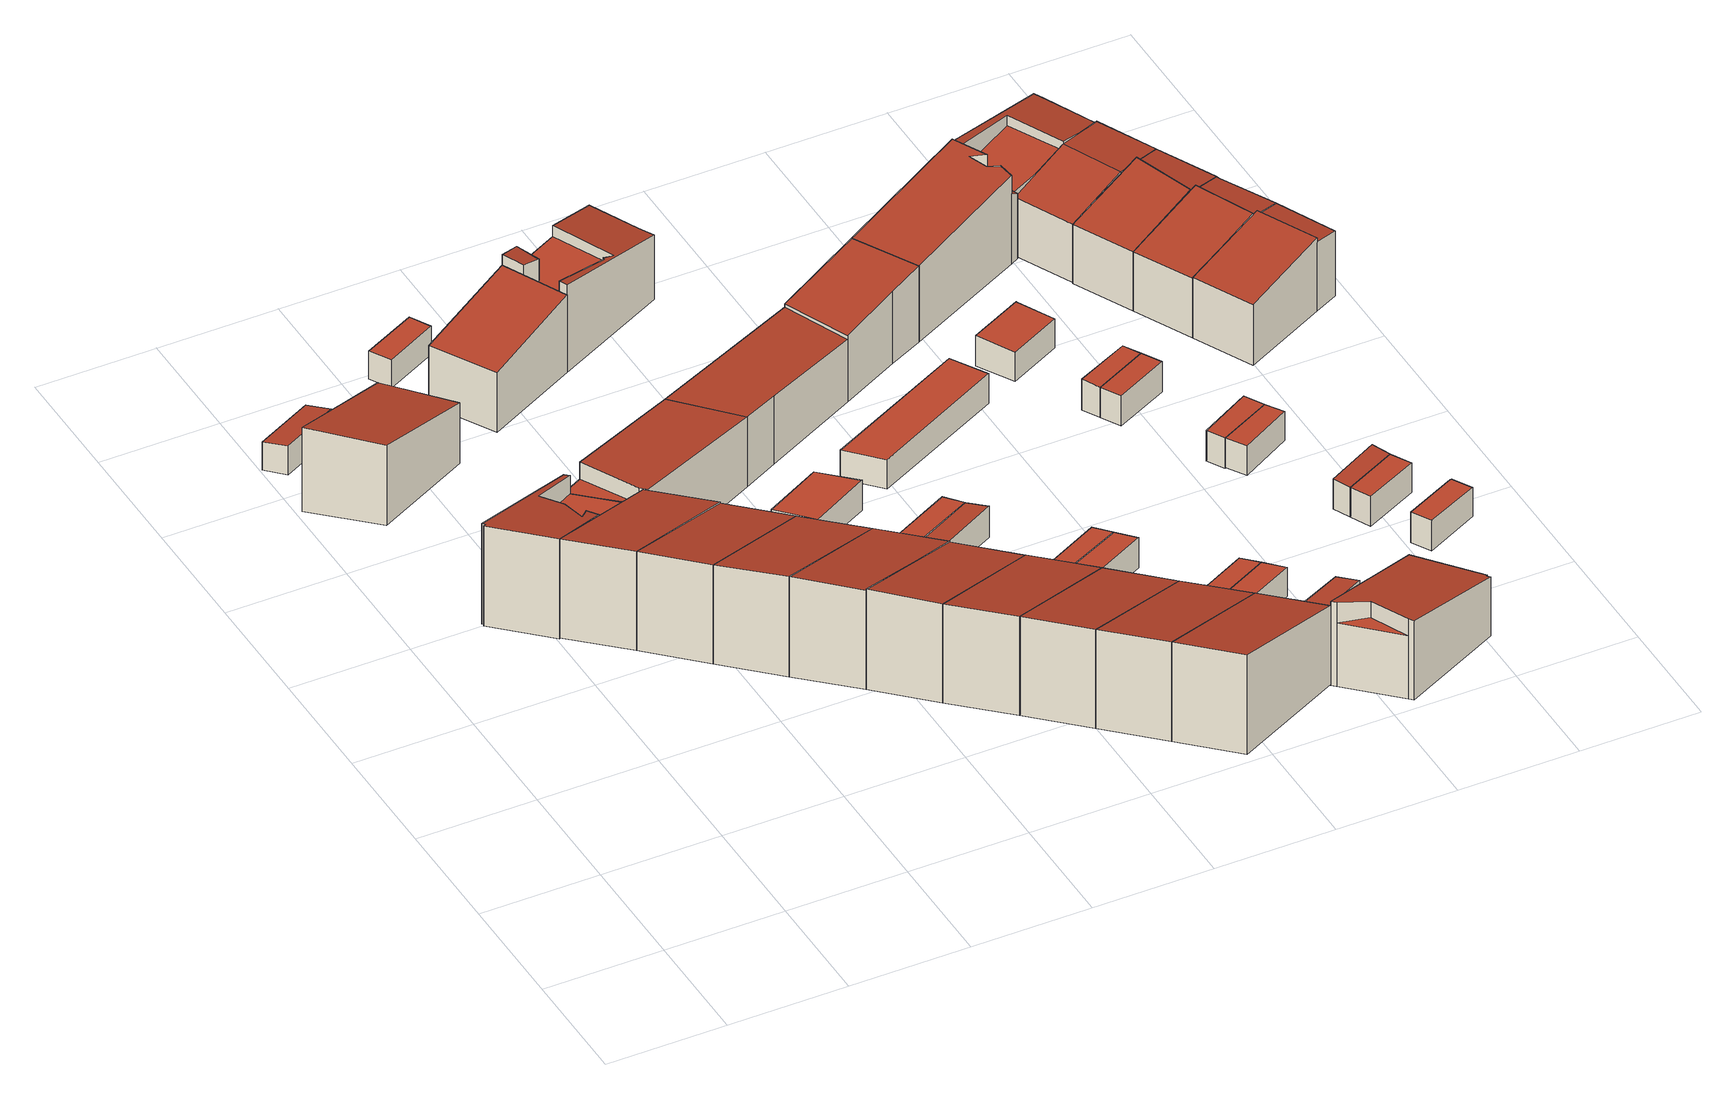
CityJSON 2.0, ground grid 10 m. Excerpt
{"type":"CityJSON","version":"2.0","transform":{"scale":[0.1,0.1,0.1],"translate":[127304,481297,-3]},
"CityObjects":{
"building1":{"type":"Building","attributes":{"b3_dak_type":"multiple horizontal","b3_h_dak_50p":0.04,"b3_h_dak_70p":0.06,"b3_h_dak_max":0.17,"b3_h_dak_min":-0.1,"b3_h_maaiveld":-2.63,"b3_kas_warenhuis":false,"b3_mutatie_ahn3_ahn4":false,"b3_reconstructie_onvolledig":false,"b3_rmse_lod12":0.0403,"b3_rmse_lod13":0.0403,"b3_rmse_lod22":0.0357,"b3_val3dity_lod12":"[]","b3_val3dity_lod13":"[]","b3_val3dity_lod22":"[]","b3_volume_lod12":27.03,"b3_volume_lod13":27.03,"b3_volume_lod22":26.98,"geconstateerd":false,"oorspronkelijkbouwjaar":2004,"status":"Pand in gebruik"},"children":["building1-1"]},
"building1-1":{"type":"BuildingPart","parents":["building1"],"geometry":[{"type":"Solid","lod":"2.2","boundaries":[[[[0,1,2,3]],[[4,1,0,5]],[[6,2,1,4]],[[5,0,3,7]],[[7,3,2,6]],[[7,6,4,5]]]],"semantics":{"surfaces":[{"type":"GroundSurface"},{"type":"WallSurface","on_footprint_edge":true},{"type":"RoofSurface"}],"values":[[0,1,1,1,1,2]]}}]},
"building2":{"type":"Building","attributes":{"b3_dak_type":"multiple horizontal","b3_h_dak_50p":4.05,"b3_h_dak_70p":4.4,"b3_h_dak_max":5.31,"b3_h_dak_min":3.03,"b3_h_maaiveld":-2.58,"b3_kas_warenhuis":false,"b3_mutatie_ahn3_ahn4":false,"b3_reconstructie_onvolledig":false,"b3_rmse_lod12":0.638,"b3_rmse_lod13":0.638,"b3_rmse_lod22":0.21,"b3_val3dity_lod12":"[]","b3_val3dity_lod13":"[]","b3_val3dity_lod22":"[]","b3_volume_lod12":388.29,"b3_volume_lod13":388.29,"b3_volume_lod22":369.34,"geconstateerd":false,"oorspronkelijkbouwjaar":2004,"status":"Pand in gebruik"},"children":["building2-1"]},
"building2-1":{"type":"BuildingPart","parents":["building2"],"geometry":[{"type":"Solid","lod":"2.2","boundaries":[[[[8,9,10,11,12,13,14]],[[15,11,10,16]],[[17,9,8,18]],[[16,10,9,17]],[[18,8,14,19]],[[19,14,13,20]],[[20,13,12,21]],[[21,12,11,15]],[[21,15,16,17,18,19,20]]]],"semantics":{"surfaces":[{"type":"GroundSurface"},{"type":"WallSurface","on_footprint_edge":true},{"type":"RoofSurface"}],"values":[[0,1,1,1,1,1,1,1,2]]}}]},
"building3":{"type":"Building","attributes":{"b3_dak_type":"multiple horizontal","b3_h_dak_50p":5.79,"b3_h_dak_70p":6.15,"b3_h_dak_max":6.91,"b3_h_dak_min":3.13,"b3_h_maaiveld":-2.57,"b3_kas_warenhuis":false,"b3_mutatie_ahn3_ahn4":false,"b3_reconstructie_onvolledig":false,"b3_rmse_lod12":1.9,"b3_rmse_lod13":1.9,"b3_rmse_lod22":0.23,"b3_val3dity_lod12":"[]","b3_val3dity_lod13":"[]","b3_val3dity_lod22":"[]","b3_volume_lod12":501.72,"b3_volume_lod13":501.72,"b3_volume_lod22":428.49,"geconstateerd":false,"oorspronkelijkbouwjaar":2004,"status":"Pand in gebruik"},"children":["building3-1"]},
"building3-1":{"type":"BuildingPart","parents":["building3"],"geometry":[{"type":"Solid","lod":"2.2","boundaries":[[[[22,23,24,25,26,27,28,29]],[[30,23,22,31]],[[32,26,25,33]],[[34,29,28,35]],[[35,28,27,36,37]],[[36,27,26,32]],[[38,39,40,41]],[[42,43,39,38]],[[44,24,23,30]],[[37,36,43,42]],[[31,22,29,34]],[[45,33,25,24,44]],[[46,47,33,45]],[[41,40,47,46]],[[47,40,39,43,36,32,33]],[[41,46,45,44,30,31,34,35,37,42,38]]]],"semantics":{"surfaces":[{"type":"GroundSurface"},{"type":"WallSurface","on_footprint_edge":true},{"type":"WallSurface","on_footprint_edge":false},{"type":"RoofSurface"}],"values":[[0,1,1,1,1,1,2,2,1,2,1,1,2,2,3,3]]}}]},
"building4":{"type":"Building","attributes":{"b3_dak_type":"multiple horizontal","b3_h_dak_50p":5.74,"b3_h_dak_70p":6.11,"b3_h_dak_max":6.9,"b3_h_dak_min":4.76,"b3_h_maaiveld":-2.46,"b3_kas_warenhuis":false,"b3_mutatie_ahn3_ahn4":false,"b3_reconstructie_onvolledig":false,"b3_rmse_lod12":0.664,"b3_rmse_lod13":0.664,"b3_rmse_lod22":0.0353,"b3_val3dity_lod12":"[]","b3_val3dity_lod13":"[]","b3_val3dity_lod22":"[]","b3_volume_lod12":474.03,"b3_volume_lod13":474.03,"b3_volume_lod22":453.87,"geconstateerd":false,"oorspronkelijkbouwjaar":2004,"status":"Pand in gebruik"},"children":["building4-1"]},
"building4-1":{"type":"BuildingPart","parents":["building4"],"geometry":[{"type":"Solid","lod":"2.2","boundaries":[[[[48,49,50,51]],[[52,49,48,53]],[[54,50,49,52]],[[53,48,51,35]],[[35,51,50,54]],[[35,54,52,53]]]],"semantics":{"surfaces":[{"type":"GroundSurface"},{"type":"WallSurface","on_footprint_edge":true},{"type":"RoofSurface"}],"values":[[0,1,1,1,1,2]]}}]},
"building5":{"type":"Building","attributes":{"b3_dak_type":"multiple horizontal","b3_h_dak_50p":5.77,"b3_h_dak_70p":6.15,"b3_h_dak_max":6.89,"b3_h_dak_min":4.57,"b3_h_maaiveld":-2.48,"b3_kas_warenhuis":false,"b3_mutatie_ahn3_ahn4":false,"b3_reconstructie_onvolledig":false,"b3_rmse_lod12":0.673,"b3_rmse_lod13":0.673,"b3_rmse_lod22":0.0363,"b3_val3dity_lod12":"[]","b3_val3dity_lod13":"[]","b3_val3dity_lod22":"[]","b3_volume_lod12":475.65,"b3_volume_lod13":475.65,"b3_volume_lod22":454.99,"geconstateerd":false,"oorspronkelijkbouwjaar":2004,"status":"Pand in gebruik"},"children":["building5-1"]},
"building5-1":{"type":"BuildingPart","parents":["building5"],"geometry":[{"type":"Solid","lod":"2.2","boundaries":[[[[49,55,56,50]],[[57,55,49,58]],[[59,56,55,57]],[[58,49,50,54]],[[54,50,56,59]],[[54,59,57,58]]]],"semantics":{"surfaces":[{"type":"GroundSurface"},{"type":"WallSurface","on_footprint_edge":true},{"type":"RoofSurface"}],"values":[[0,1,1,1,1,2]]}}]},
"building6":{"type":"Building","attributes":{"b3_dak_type":"multiple horizontal","b3_h_dak_50p":5.74,"b3_h_dak_70p":6.12,"b3_h_dak_max":6.89,"b3_h_dak_min":4.77,"b3_h_maaiveld":-2.51,"b3_kas_warenhuis":false,"b3_mutatie_ahn3_ahn4":false,"b3_reconstructie_onvolledig":false,"b3_rmse_lod12":0.677,"b3_rmse_lod13":0.677,"b3_rmse_lod22":0.035,"b3_val3dity_lod12":"[]","b3_val3dity_lod13":"[]","b3_val3dity_lod22":"[]","b3_volume_lod12":477.98,"b3_volume_lod13":477.98,"b3_volume_lod22":456.88,"geconstateerd":false,"oorspronkelijkbouwjaar":2004,"status":"Pand in gebruik"},"children":["building6-1"]},
"building6-1":{"type":"BuildingPart","parents":["building6"],"geometry":[{"type":"Solid","lod":"2.2","boundaries":[[[[55,60,61,56]],[[62,60,55,57]],[[63,61,60,62]],[[57,55,56,59]],[[59,56,61,63]],[[59,63,62,57]]]],"semantics":{"surfaces":[{"type":"GroundSurface"},{"type":"WallSurface","on_footprint_edge":true},{"type":"RoofSurface"}],"values":[[0,1,1,1,1,2]]}}]},
"building7":{"type":"Building","attributes":{"b3_dak_type":"multiple horizontal","b3_h_dak_50p":0.03,"b3_h_dak_70p":0.05,"b3_h_dak_max":0.15,"b3_h_dak_min":-0.25,"b3_h_maaiveld":-2.62,"b3_kas_warenhuis":false,"b3_mutatie_ahn3_ahn4":false,"b3_reconstructie_onvolledig":false,"b3_rmse_lod12":0.0427,"b3_rmse_lod13":0.0427,"b3_rmse_lod22":0.0402,"b3_val3dity_lod12":"[]","b3_val3dity_lod13":"[]","b3_val3dity_lod22":"[]","b3_volume_lod12":25.14,"b3_volume_lod13":25.14,"b3_volume_lod22":25.01,"geconstateerd":false,"oorspronkelijkbouwjaar":2004,"status":"Pand in gebruik"},"children":["building7-1"]},
"building7-1":{"type":"BuildingPart","parents":["building7"],"geometry":[{"type":"Solid","lod":"2.2","boundaries":[[[[64,65,66,67]],[[68,65,64,69]],[[69,64,67,70]],[[71,66,65,68]],[[70,67,66,71]],[[70,71,68,69]]]],"semantics":{"surfaces":[{"type":"GroundSurface"},{"type":"WallSurface","on_footprint_edge":true},{"type":"RoofSurface"}],"values":[[0,1,1,1,1,2]]}}]},
"building8":{"type":"Building","attributes":{"b3_dak_type":"multiple horizontal","b3_h_dak_50p":4.37,"b3_h_dak_70p":4.54,"b3_h_dak_max":5.13,"b3_h_dak_min":3.18,"b3_h_maaiveld":-2.57,"b3_kas_warenhuis":false,"b3_mutatie_ahn3_ahn4":false,"b3_reconstructie_onvolledig":false,"b3_rmse_lod12":0.436,"b3_rmse_lod13":0.436,"b3_rmse_lod22":0.0987,"b3_val3dity_lod12":"[]","b3_val3dity_lod13":"[]","b3_val3dity_lod22":"[]","b3_volume_lod12":520.98,"b3_volume_lod13":520.98,"b3_volume_lod22":504.25,"geconstateerd":false,"oorspronkelijkbouwjaar":2004,"status":"Pand in gebruik"},"children":["building8-1"]},
"building8-1":{"type":"BuildingPart","parents":["building8"],"geometry":[{"type":"Solid","lod":"2.2","boundaries":[[[[72,73,74,75,24,76]],[[77,73,72,78]],[[79,74,73,77]],[[78,72,76,80,81]],[[81,80,82,83]],[[80,76,24,84]],[[83,82,75,74,79]],[[84,24,75,82]],[[83,79,77,78,81]],[[84,82,80]]]],"semantics":{"surfaces":[{"type":"GroundSurface"},{"type":"WallSurface","on_footprint_edge":true},{"type":"WallSurface","on_footprint_edge":false},{"type":"RoofSurface"}],"values":[[0,1,1,1,2,1,1,1,3,3]]}}]},
"building9":{"type":"Building","attributes":{"b3_dak_type":"multiple horizontal","b3_h_dak_50p":5.75,"b3_h_dak_70p":6.16,"b3_h_dak_max":6.93,"b3_h_dak_min":4.79,"b3_h_maaiveld":-2.54,"b3_kas_warenhuis":false,"b3_mutatie_ahn3_ahn4":false,"b3_reconstructie_onvolledig":false,"b3_rmse_lod12":0.69,"b3_rmse_lod13":0.69,"b3_rmse_lod22":0.0348,"b3_val3dity_lod12":"[]","b3_val3dity_lod13":"[]","b3_val3dity_lod22":"[]","b3_volume_lod12":480.15,"b3_volume_lod13":480.15,"b3_volume_lod22":458.37,"geconstateerd":false,"oorspronkelijkbouwjaar":2004,"status":"Pand in gebruik"},"children":["building9-1"]},
"building9-1":{"type":"BuildingPart","parents":["building9"],"geometry":[{"type":"Solid","lod":"2.2","boundaries":[[[[60,85,86,61]],[[87,85,60,62]],[[88,86,85,87]],[[62,60,61,63]],[[63,61,86,88]],[[63,88,87,62]]]],"semantics":{"surfaces":[{"type":"GroundSurface"},{"type":"WallSurface","on_footprint_edge":true},{"type":"RoofSurface"}],"values":[[0,1,1,1,1,2]]}}]},
"building10":{"type":"Building","attributes":{"b3_dak_type":"multiple horizontal","b3_h_dak_50p":3.72,"b3_h_dak_70p":4.04,"b3_h_dak_max":5.63,"b3_h_dak_min":2.83,"b3_h_maaiveld":-2.57,"b3_kas_warenhuis":false,"b3_mutatie_ahn3_ahn4":false,"b3_reconstructie_onvolledig":false,"b3_rmse_lod12":0.624,"b3_rmse_lod13":0.624,"b3_rmse_lod22":0.267,"b3_val3dity_lod12":"[]","b3_val3dity_lod13":"[]","b3_val3dity_lod22":"[]","b3_volume_lod12":349.77,"b3_volume_lod13":349.77,"b3_volume_lod22":334.93,"geconstateerd":false,"oorspronkelijkbouwjaar":2004,"status":"Pand in gebruik"},"children":["building10-1"]},
"building10-1":{"type":"BuildingPart","parents":["building10"],"geometry":[{"type":"Solid","lod":"2.2","boundaries":[[[[89,90,91,92]],[[93,90,89,94]],[[94,89,92,95]],[[96,91,90,93]],[[95,92,91,96]],[[95,96,93,94]]]],"semantics":{"surfaces":[{"type":"GroundSurface"},{"type":"WallSurface","on_footprint_edge":true},{"type":"RoofSurface"}],"values":[[0,1,1,1,1,2]]}}]},
"building11":{"type":"Building","attributes":{"b3_dak_type":"multiple horizontal","b3_h_dak_50p":5.74,"b3_h_dak_70p":6.16,"b3_h_dak_max":6.9,"b3_h_dak_min":4.47,"b3_h_maaiveld":-2.54,"b3_kas_warenhuis":false,"b3_mutatie_ahn3_ahn4":false,"b3_reconstructie_onvolledig":false,"b3_rmse_lod12":0.689,"b3_rmse_lod13":0.689,"b3_rmse_lod22":0.0375,"b3_val3dity_lod12":"[]","b3_val3dity_lod13":"[]","b3_val3dity_lod22":"[]","b3_volume_lod12":479.24,"b3_volume_lod13":479.24,"b3_volume_lod22":457.55,"geconstateerd":false,"oorspronkelijkbouwjaar":2004,"status":"Pand in gebruik"},"children":["building11-1"]},
"building11-1":{"type":"BuildingPart","parents":["building11"],"geometry":[{"type":"Solid","lod":"2.2","boundaries":[[[[85,97,98,86]],[[99,97,85,100]],[[101,98,97,99]],[[100,85,86,102]],[[102,86,98,101]],[[102,101,99,100]]]],"semantics":{"surfaces":[{"type":"GroundSurface"},{"type":"WallSurface","on_footprint_edge":true},{"type":"RoofSurface"}],"values":[[0,1,1,1,1,2]]}}]},
"building12":{"type":"Building","attributes":{"b3_dak_type":"multiple horizontal","b3_h_dak_50p":5.74,"b3_h_dak_70p":6.14,"b3_h_dak_max":6.93,"b3_h_dak_min":4.66,"b3_h_maaiveld":-2.54,"b3_kas_warenhuis":false,"b3_mutatie_ahn3_ahn4":false,"b3_reconstructie_onvolledig":false,"b3_rmse_lod12":0.679,"b3_rmse_lod13":0.679,"b3_rmse_lod22":0.0329,"b3_val3dity_lod12":"[]","b3_val3dity_lod13":"[]","b3_val3dity_lod22":"[]","b3_volume_lod12":478.76,"b3_volume_lod13":478.76,"b3_volume_lod22":457.32,"geconstateerd":false,"oorspronkelijkbouwjaar":2004,"status":"Pand in gebruik"},"children":["building12-1"]},
"building12-1":{"type":"BuildingPart","parents":["building12"],"geometry":[{"type":"Solid","lod":"2.2","boundaries":[[[[97,103,104,98]],[[105,103,97,99]],[[106,104,103,105]],[[99,97,98,101]],[[101,98,104,106]],[[101,106,105,99]]]],"semantics":{"surfaces":[{"type":"GroundSurface"},{"type":"WallSurface","on_footprint_edge":true},{"type":"RoofSurface"}],"values":[[0,1,1,1,1,2]]}}]},
"building13":{"type":"Building","attributes":{"b3_dak_type":"multiple horizontal","b3_h_dak_50p":0.03,"b3_h_dak_70p":0.04,"b3_h_dak_max":0.27,"b3_h_dak_min":-0.19,"b3_h_maaiveld":-2.65,"b3_kas_warenhuis":false,"b3_mutatie_ahn3_ahn4":false,"b3_reconstructie_onvolledig":false,"b3_rmse_lod12":0.0425,"b3_rmse_lod13":0.0425,"b3_rmse_lod22":0.0409,"b3_val3dity_lod12":"[]","b3_val3dity_lod13":"[]","b3_val3dity_lod22":"[]","b3_volume_lod12":50.3,"b3_volume_lod13":50.3,"b3_volume_lod22":50.15,"geconstateerd":false,"oorspronkelijkbouwjaar":2003,"status":"Pand in gebruik"},"children":["building13-1"]},
"building13-1":{"type":"BuildingPart","parents":["building13"],"geometry":[{"type":"Solid","lod":"2.2","boundaries":[[[[107,108,109,110]],[[111,108,107,112]],[[112,107,110,113]],[[114,109,108,111]],[[113,110,109,114]],[[113,114,111,112]]]],"semantics":{"surfaces":[{"type":"GroundSurface"},{"type":"WallSurface","on_footprint_edge":true},{"type":"RoofSurface"}],"values":[[0,1,1,1,1,2]]}}]},
"building14":{"type":"Building","attributes":{"b3_dak_type":"multiple horizontal","b3_h_dak_50p":5.75,"b3_h_dak_70p":6.12,"b3_h_dak_max":6.93,"b3_h_dak_min":4.5,"b3_h_maaiveld":-2.55,"b3_kas_warenhuis":false,"b3_mutatie_ahn3_ahn4":false,"b3_reconstructie_onvolledig":false,"b3_rmse_lod12":0.658,"b3_rmse_lod13":0.658,"b3_rmse_lod22":0.0353,"b3_val3dity_lod12":"[]","b3_val3dity_lod13":"[]","b3_val3dity_lod22":"[]","b3_volume_lod12":477.94,"b3_volume_lod13":477.94,"b3_volume_lod22":457.75,"geconstateerd":false,"oorspronkelijkbouwjaar":2004,"status":"Pand in gebruik"},"children":["building14-1"]},
"building14-1":{"type":"BuildingPart","parents":["building14"],"geometry":[{"type":"Solid","lod":"2.2","boundaries":[[[[103,115,116,104]],[[117,115,103,105]],[[118,116,115,117]],[[105,103,104,106]],[[106,104,116,118]],[[106,118,117,105]]]],"semantics":{"surfaces":[{"type":"GroundSurface"},{"type":"WallSurface","on_footprint_edge":true},{"type":"RoofSurface"}],"values":[[0,1,1,1,1,2]]}}]},
"building15":{"type":"Building","attributes":{"b3_dak_type":"multiple horizontal","b3_h_dak_50p":0,"b3_h_dak_70p":0.02,"b3_h_dak_max":0.14,"b3_h_dak_min":-0.22,"b3_h_maaiveld":-2.77,"b3_kas_warenhuis":false,"b3_mutatie_ahn3_ahn4":false,"b3_reconstructie_onvolledig":false,"b3_rmse_lod12":0.0491,"b3_rmse_lod13":0.0491,"b3_rmse_lod22":0.0377,"b3_val3dity_lod12":"[]","b3_val3dity_lod13":"[]","b3_val3dity_lod22":"[]","b3_volume_lod12":25.1,"b3_volume_lod13":25.1,"b3_volume_lod22":24.93,"geconstateerd":false,"oorspronkelijkbouwjaar":2003,"status":"Pand in gebruik"},"children":["building15-1"]},
"building15-1":{"type":"BuildingPart","parents":["building15"],"geometry":[{"type":"Solid","lod":"2.2","boundaries":[[[[119,120,121,122]],[[123,120,119,124]],[[125,121,120,123]],[[124,119,122,126]],[[126,122,121,125]],[[126,125,123,124]]]],"semantics":{"surfaces":[{"type":"GroundSurface"},{"type":"WallSurface","on_footprint_edge":true},{"type":"RoofSurface"}],"values":[[0,1,1,1,1,2]]}}]},
"building16":{"type":"Building","attributes":{"b3_dak_type":"multiple horizontal","b3_h_dak_50p":5.7,"b3_h_dak_70p":6.1,"b3_h_dak_max":6.91,"b3_h_dak_min":4.63,"b3_h_maaiveld":-2.54,"b3_kas_warenhuis":false,"b3_mutatie_ahn3_ahn4":false,"b3_reconstructie_onvolledig":false,"b3_rmse_lod12":0.67,"b3_rmse_lod13":0.67,"b3_rmse_lod22":0.0346,"b3_val3dity_lod12":"[]","b3_val3dity_lod13":"[]","b3_val3dity_lod22":"[]","b3_volume_lod12":477.43,"b3_volume_lod13":477.43,"b3_volume_lod22":457.38,"geconstateerd":false,"oorspronkelijkbouwjaar":2004,"status":"Pand in gebruik"},"children":["building16-1"]},
"building16-1":{"type":"BuildingPart","parents":["building16"],"geometry":[{"type":"Solid","lod":"2.2","boundaries":[[[[115,127,128,116]],[[129,127,115,117]],[[130,128,127,129]],[[117,115,116,118]],[[118,116,128,130]],[[118,130,129,117]]]],"semantics":{"surfaces":[{"type":"GroundSurface"},{"type":"WallSurface","on_footprint_edge":true},{"type":"RoofSurface"}],"values":[[0,1,1,1,1,2]]}}]},
"building17":{"type":"Building","attributes":{"b3_dak_type":"multiple horizontal","b3_h_dak_50p":3.55,"b3_h_dak_70p":3.95,"b3_h_dak_max":5.64,"b3_h_dak_min":3.21,"b3_h_maaiveld":-2.59,"b3_kas_warenhuis":false,"b3_mutatie_ahn3_ahn4":false,"b3_reconstructie_onvolledig":false,"b3_rmse_lod12":0.63,"b3_rmse_lod13":0.63,"b3_rmse_lod22":0.253,"b3_val3dity_lod12":"[]","b3_val3dity_lod13":"[]","b3_val3dity_lod22":"[]","b3_volume_lod12":415.93,"b3_volume_lod13":415.93,"b3_volume_lod22":403.31,"geconstateerd":false,"oorspronkelijkbouwjaar":2004,"status":"Pand in gebruik"},"children":["building17-1"]},
"building17-1":{"type":"BuildingPart","parents":["building17"],"geometry":[{"type":"Solid","lod":"2.2","boundaries":[[[[131,132,89,133,134,92,135,136,137]],[[138,132,131,139]],[[140,141,135,92,142]],[[143,144,145,146]],[[139,131,137,147]],[[148,89,132,138]],[[149,150,133,89,148]],[[147,137,136,144,143]],[[144,136,135,141]],[[151,152,141,140]],[[146,145,153,154]],[[142,92,134,155,156]],[[155,134,133,150]],[[154,153,157,158]],[[156,155,152,151]],[[159,160,150,149]],[[158,157,160,159]],[[156,151,140,142]],[[158,159,149,148,138,139,147,143,146,154]],[[160,157,153,145,144,141,152,155,150]]]],"semantics":{"surfaces":[{"type":"GroundSurface"},{"type":"WallSurface","on_footprint_edge":true},{"type":"WallSurface","on_footprint_edge":false},{"type":"RoofSurface"}],"values":[[0,1,1,2,1,1,1,1,1,2,2,1,1,2,2,2,2,3,3,3]]}}]},
"building18":{"type":"Building","attributes":{"b3_dak_type":"multiple horizontal","b3_h_dak_50p":0,"b3_h_dak_70p":0.03,"b3_h_dak_max":0.2,"b3_h_dak_min":-0.12,"b3_h_maaiveld":-2.77,"b3_kas_warenhuis":false,"b3_mutatie_ahn3_ahn4":false,"b3_reconstructie_onvolledig":false,"b3_rmse_lod12":0.0509,"b3_rmse_lod13":0.0509,"b3_rmse_lod22":0.0322,"b3_val3dity_lod12":"[]","b3_val3dity_lod13":"[]","b3_val3dity_lod22":"[]","b3_volume_lod12":27.74,"b3_volume_lod13":27.74,"b3_volume_lod22":27.52,"geconstateerd":false,"oorspronkelijkbouwjaar":2003,"status":"Pand in gebruik"},"children":["building18-1"]},
"building18-1":{"type":"BuildingPart","parents":["building18"],"geometry":[{"type":"Solid","lod":"2.2","boundaries":[[[[120,161,162,121]],[[163,161,120,123]],[[164,162,161,163]],[[123,120,121,165]],[[165,121,162,164]],[[165,164,163,123]]]],"semantics":{"surfaces":[{"type":"GroundSurface"},{"type":"WallSurface","on_footprint_edge":true},{"type":"RoofSurface"}],"values":[[0,1,1,1,1,2]]}}]},
"building19":{"type":"Building","attributes":{"b3_dak_type":"multiple horizontal","b3_h_dak_50p":5.77,"b3_h_dak_70p":6.15,"b3_h_dak_max":6.95,"b3_h_dak_min":4.57,"b3_h_maaiveld":-2.53,"b3_kas_warenhuis":false,"b3_mutatie_ahn3_ahn4":false,"b3_reconstructie_onvolledig":false,"b3_rmse_lod12":0.673,"b3_rmse_lod13":0.673,"b3_rmse_lod22":0.0329,"b3_val3dity_lod12":"[]","b3_val3dity_lod13":"[]","b3_val3dity_lod22":"[]","b3_volume_lod12":469.02,"b3_volume_lod13":469.02,"b3_volume_lod22":447.53,"geconstateerd":false,"oorspronkelijkbouwjaar":2004,"status":"Pand in gebruik"},"children":["building19-1"]},
"building19-1":{"type":"BuildingPart","parents":["building19"],"geometry":[{"type":"Solid","lod":"2.2","boundaries":[[[[127,166,167,128]],[[168,166,127,129]],[[169,167,166,168]],[[129,127,128,130]],[[130,128,167,169]],[[130,169,168,129]]]],"semantics":{"surfaces":[{"type":"GroundSurface"},{"type":"WallSurface","on_footprint_edge":true},{"type":"RoofSurface"}],"values":[[0,1,1,1,1,2]]}}]},
"building20":{"type":"Building","attributes":{"b3_dak_type":"multiple horizontal","b3_h_dak_50p":3.7,"b3_h_dak_70p":3.89,"b3_h_dak_max":4.47,"b3_h_dak_min":3.15,"b3_h_maaiveld":-2.59,"b3_kas_warenhuis":false,"b3_mutatie_ahn3_ahn4":false,"b3_reconstructie_onvolledig":false,"b3_rmse_lod12":0.346,"b3_rmse_lod13":0.346,"b3_rmse_lod22":0.0708,"b3_val3dity_lod12":"[]","b3_val3dity_lod13":"[]","b3_val3dity_lod22":"[]","b3_volume_lod12":848.28,"b3_volume_lod13":848.28,"b3_volume_lod22":826.46,"geconstateerd":false,"oorspronkelijkbouwjaar":2004,"status":"Pand in gebruik"},"children":["building20-1"]},
"building20-1":{"type":"BuildingPart","parents":["building20"],"geometry":[{"type":"Solid","lod":"2.2","boundaries":[[[[170,171,172,73,72,173,174,175]],[[176,175,174,177]],[[178,170,175,176]],[[177,174,173,179,180]],[[181,172,171,182]],[[180,179,182,183]],[[179,173,72,78]],[[78,72,73,77]],[[77,73,172,181]],[[183,182,171,170,178]],[[77,181,182,179,78]],[[183,178,176,177,180]]]],"semantics":{"surfaces":[{"type":"GroundSurface"},{"type":"WallSurface","on_footprint_edge":true},{"type":"WallSurface","on_footprint_edge":false},{"type":"RoofSurface"}],"values":[[0,1,1,1,1,2,1,1,1,1,3,3]]}}]},
"building21":{"type":"Building","attributes":{"b3_dak_type":"multiple horizontal","b3_h_dak_50p":0.02,"b3_h_dak_70p":0.03,"b3_h_dak_max":0.13,"b3_h_dak_min":-0.19,"b3_h_maaiveld":-2.81,"b3_kas_warenhuis":false,"b3_mutatie_ahn3_ahn4":false,"b3_reconstructie_onvolledig":false,"b3_rmse_lod12":0.0414,"b3_rmse_lod13":0.0414,"b3_rmse_lod22":0.0354,"b3_val3dity_lod12":"[]","b3_val3dity_lod13":"[]","b3_val3dity_lod22":"[]","b3_volume_lod12":24.4,"b3_volume_lod13":24.4,"b3_volume_lod22":24.29,"geconstateerd":false,"oorspronkelijkbouwjaar":2003,"status":"Pand in gebruik"},"children":["building21-1"]},
"building21-1":{"type":"BuildingPart","parents":["building21"],"geometry":[{"type":"Solid","lod":"2.2","boundaries":[[[[184,185,186,187,188,189]],[[190,189,188,191]],[[191,188,187,192]],[[192,187,186,193]],[[194,184,189,190]],[[193,186,185,195]],[[195,185,184,194]],[[195,194,190,191,192,193]]]],"semantics":{"surfaces":[{"type":"GroundSurface"},{"type":"WallSurface","on_footprint_edge":true},{"type":"RoofSurface"}],"values":[[0,1,1,1,1,1,1,2]]}}]},
"building22":{"type":"Building","attributes":{"b3_dak_type":"multiple horizontal","b3_h_dak_50p":0.01,"b3_h_dak_70p":0.03,"b3_h_dak_max":0.13,"b3_h_dak_min":-0.28,"b3_h_maaiveld":-2.8,"b3_kas_warenhuis":false,"b3_mutatie_ahn3_ahn4":false,"b3_reconstructie_onvolledig":false,"b3_rmse_lod12":0.0464,"b3_rmse_lod13":0.0464,"b3_rmse_lod22":0.0422,"b3_val3dity_lod12":"[]","b3_val3dity_lod13":"[]","b3_val3dity_lod22":"[]","b3_volume_lod12":28.65,"b3_volume_lod13":28.65,"b3_volume_lod22":28.52,"geconstateerd":false,"oorspronkelijkbouwjaar":2003,"status":"Pand in gebruik"},"children":["building22-1"]},
"building22-1":{"type":"BuildingPart","parents":["building22"],"geometry":[{"type":"Solid","lod":"2.2","boundaries":[[[[188,196,197,189]],[[198,196,188,191]],[[199,197,196,198]],[[191,188,189,190]],[[190,189,197,199]],[[190,199,198,191]]]],"semantics":{"surfaces":[{"type":"GroundSurface"},{"type":"WallSurface","on_footprint_edge":true},{"type":"RoofSurface"}],"values":[[0,1,1,1,1,2]]}}]},
"building23":{"type":"Building","attributes":{"b3_dak_type":"multiple horizontal","b3_h_dak_50p":0.04,"b3_h_dak_70p":0.05,"b3_h_dak_max":0.16,"b3_h_dak_min":-0.1,"b3_h_maaiveld":-2.74,"b3_kas_warenhuis":false,"b3_mutatie_ahn3_ahn4":false,"b3_reconstructie_onvolledig":false,"b3_rmse_lod12":0.0343,"b3_rmse_lod13":0.0343,"b3_rmse_lod22":0.0327,"b3_val3dity_lod12":"[]","b3_val3dity_lod13":"[]","b3_val3dity_lod22":"[]","b3_volume_lod12":124.91,"b3_volume_lod13":124.91,"b3_volume_lod22":124.5,"geconstateerd":false,"oorspronkelijkbouwjaar":2003,"status":"Pand in gebruik"},"children":["building23-1"]},
"building23-1":{"type":"BuildingPart","parents":["building23"],"geometry":[{"type":"Solid","lod":"2.2","boundaries":[[[[200,201,202,203]],[[204,201,200,205]],[[205,200,203,206]],[[207,202,201,204]],[[206,203,202,207]],[[206,207,204,205]]]],"semantics":{"surfaces":[{"type":"GroundSurface"},{"type":"WallSurface","on_footprint_edge":true},{"type":"RoofSurface"}],"values":[[0,1,1,1,1,2]]}}]},
"building24":{"type":"Building","attributes":{"b3_dak_type":"multiple horizontal","b3_h_dak_50p":0.01,"b3_h_dak_70p":0.03,"b3_h_dak_max":0.13,"b3_h_dak_min":-0.11,"b3_h_maaiveld":-2.71,"b3_kas_warenhuis":false,"b3_mutatie_ahn3_ahn4":false,"b3_reconstructie_onvolledig":false,"b3_rmse_lod12":0.0353,"b3_rmse_lod13":0.0353,"b3_rmse_lod22":0.0327,"b3_val3dity_lod12":"[]","b3_val3dity_lod13":"[]","b3_val3dity_lod22":"[]","b3_volume_lod12":23.44,"b3_volume_lod13":23.44,"b3_volume_lod22":23.34,"geconstateerd":false,"oorspronkelijkbouwjaar":2003,"status":"Pand in gebruik"},"children":["building24-1"]},
"building24-1":{"type":"BuildingPart","parents":["building24"],"geometry":[{"type":"Solid","lod":"2.2","boundaries":[[[[208,209,210,211]],[[212,209,208,213]],[[214,210,209,212]],[[213,208,211,215]],[[215,211,210,214]],[[215,214,212,213]]]],"semantics":{"surfaces":[{"type":"GroundSurface"},{"type":"WallSurface","on_footprint_edge":true},{"type":"RoofSurface"}],"values":[[0,1,1,1,1,2]]}}]},
"building25":{"type":"Building","attributes":{"b3_dak_type":"multiple horizontal","b3_h_dak_50p":0.02,"b3_h_dak_70p":0.03,"b3_h_dak_max":0.17,"b3_h_dak_min":-0.23,"b3_h_maaiveld":-2.7,"b3_kas_warenhuis":false,"b3_mutatie_ahn3_ahn4":false,"b3_reconstructie_onvolledig":false,"b3_rmse_lod12":0.0443,"b3_rmse_lod13":0.0443,"b3_rmse_lod22":0.0405,"b3_val3dity_lod12":"[]","b3_val3dity_lod13":"[]","b3_val3dity_lod22":"[]","b3_volume_lod12":28.27,"b3_volume_lod13":28.27,"b3_volume_lod22":28.16,"geconstateerd":false,"oorspronkelijkbouwjaar":2003,"status":"Pand in gebruik"},"children":["building25-1"]},
"building25-1":{"type":"BuildingPart","parents":["building25"],"geometry":[{"type":"Solid","lod":"2.2","boundaries":[[[[209,216,217,210]],[[218,216,209,212]],[[219,217,216,218]],[[212,209,210,214]],[[214,210,217,219]],[[214,219,218,212]]]],"semantics":{"surfaces":[{"type":"GroundSurface"},{"type":"WallSurface","on_footprint_edge":true},{"type":"RoofSurface"}],"values":[[0,1,1,1,1,2]]}}]},
"building26":{"type":"Building","attributes":{"b3_dak_type":"multiple horizontal","b3_h_dak_50p":0.04,"b3_h_dak_70p":0.06,"b3_h_dak_max":0.21,"b3_h_dak_min":-0.17,"b3_h_maaiveld":-2.64,"b3_kas_warenhuis":false,"b3_mutatie_ahn3_ahn4":false,"b3_reconstructie_onvolledig":false,"b3_rmse_lod12":0.0432,"b3_rmse_lod13":0.0432,"b3_rmse_lod22":0.0427,"b3_val3dity_lod12":"[]","b3_val3dity_lod13":"[]","b3_val3dity_lod22":"[]","b3_volume_lod12":26.42,"b3_volume_lod13":26.42,"b3_volume_lod22":26.38,"geconstateerd":false,"oorspronkelijkbouwjaar":2003,"status":"Pand in gebruik"},"children":["building26-1"]},
"building26-1":{"type":"BuildingPart","parents":["building26"],"geometry":[{"type":"Solid","lod":"2.2","boundaries":[[[[220,221,222,223]],[[224,221,220,225]],[[226,222,221,224]],[[225,220,223,227]],[[227,223,222,226]],[[227,226,224,225]]]],"semantics":{"surfaces":[{"type":"GroundSurface"},{"type":"WallSurface","on_footprint_edge":true},{"type":"RoofSurface"}],"values":[[0,1,1,1,1,2]]}}]},
"building27":{"type":"Building","attributes":{"b3_dak_type":"multiple horizontal","b3_h_dak_50p":3.88,"b3_h_dak_70p":4.22,"b3_h_dak_max":5.37,"b3_h_dak_min":2.91,"b3_h_maaiveld":-2.62,"b3_kas_warenhuis":false,"b3_mutatie_ahn3_ahn4":false,"b3_reconstructie_onvolledig":false,"b3_rmse_lod12":0.633,"b3_rmse_lod13":0.633,"b3_rmse_lod22":0.0723,"b3_val3dity_lod12":"[]","b3_val3dity_lod13":"[]","b3_val3dity_lod22":"[]","b3_volume_lod12":392.82,"b3_volume_lod13":392.82,"b3_volume_lod22":373.97,"geconstateerd":false,"oorspronkelijkbouwjaar":2004,"status":"Pand in gebruik"},"children":["building27-1"]},
"building27-1":{"type":"BuildingPart","parents":["building27"],"geometry":[{"type":"Solid","lod":"2.2","boundaries":[[[[228,229,230,231,232,233,234,235]],[[236,233,232,237,238]],[[238,237,239,240]],[[241,242,231,230,243]],[[244,234,233,236]],[[237,232,231,242]],[[240,239,242,241]],[[243,230,229,245]],[[246,228,235,247]],[[247,235,234,244]],[[245,229,228,246]],[[242,239,237]],[[245,246,247,244,236,238,240,241,243]]]],"semantics":{"surfaces":[{"type":"GroundSurface"},{"type":"WallSurface","on_footprint_edge":true},{"type":"WallSurface","on_footprint_edge":false},{"type":"RoofSurface"}],"values":[[0,1,2,1,1,1,2,1,1,1,1,3,3]]}}]},
"building28":{"type":"Building","attributes":{"b3_dak_type":"multiple horizontal","b3_h_dak_50p":0.04,"b3_h_dak_70p":0.06,"b3_h_dak_max":0.21,"b3_h_dak_min":-0.09,"b3_h_maaiveld":-2.66,"b3_kas_warenhuis":false,"b3_mutatie_ahn3_ahn4":false,"b3_reconstructie_onvolledig":false,"b3_rmse_lod12":0.0457,"b3_rmse_lod13":0.0457,"b3_rmse_lod22":0.0431,"b3_val3dity_lod12":"[]","b3_val3dity_lod13":"[]","b3_val3dity_lod22":"[]","b3_volume_lod12":46.9,"b3_volume_lod13":46.9,"b3_volume_lod22":46.77,"geconstateerd":false,"oorspronkelijkbouwjaar":2003,"status":"Pand in gebruik"},"children":["building28-1"]},
"building28-1":{"type":"BuildingPart","parents":["building28"],"geometry":[{"type":"Solid","lod":"2.2","boundaries":[[[[248,249,250,251,252]],[[253,249,248,254]],[[255,250,249,253]],[[256,251,250,255]],[[254,248,252,257]],[[257,252,251,256]],[[257,256,255,253,254]]]],"semantics":{"surfaces":[{"type":"GroundSurface"},{"type":"WallSurface","on_footprint_edge":true},{"type":"RoofSurface"}],"values":[[0,1,1,1,1,1,2]]}}]},
"building29":{"type":"Building","attributes":{"b3_dak_type":"multiple horizontal","b3_h_dak_50p":4.95,"b3_h_dak_70p":5.21,"b3_h_dak_max":5.73,"b3_h_dak_min":3.47,"b3_h_maaiveld":-2.56,"b3_kas_warenhuis":false,"b3_mutatie_ahn3_ahn4":false,"b3_reconstructie_onvolledig":false,"b3_rmse_lod12":0.51,"b3_rmse_lod13":0.51,"b3_rmse_lod22":0.0513,"b3_val3dity_lod12":"[]","b3_val3dity_lod13":"[]","b3_val3dity_lod22":"[]","b3_volume_lod12":569.25,"b3_volume_lod13":569.25,"b3_volume_lod22":551,"geconstateerd":false,"oorspronkelijkbouwjaar":2004,"status":"Pand in gebruik"},"children":["building29-1"]},
"building29-1":{"type":"BuildingPart","parents":["building29"],"geometry":[{"type":"Solid","lod":"2.2","boundaries":[[[[258,175,174,259,260,261]],[[262,263,264,265]],[[266,267,263,262]],[[177,174,175,176]],[[268,259,174,177]],[[269,261,260,264]],[[265,264,260,259,268]],[[270,258,261,269]],[[176,175,258,270,271]],[[272,273,267,266]],[[271,270,273,272]],[[271,272,266,262,265,268,177,176]],[[273,270,269,264,263,267]]]],"semantics":{"surfaces":[{"type":"GroundSurface"},{"type":"WallSurface","on_footprint_edge":false},{"type":"WallSurface","on_footprint_edge":true},{"type":"RoofSurface"}],"values":[[0,1,1,2,2,2,2,2,2,1,1,3,3]]}}]},
"building30":{"type":"Building","attributes":{"b3_dak_type":"multiple horizontal","b3_h_dak_50p":0.02,"b3_h_dak_70p":0.04,"b3_h_dak_max":0.19,"b3_h_dak_min":-0.05,"b3_h_maaiveld":-2.76,"b3_kas_warenhuis":false,"b3_mutatie_ahn3_ahn4":false,"b3_reconstructie_onvolledig":false,"b3_rmse_lod12":0.0393,"b3_rmse_lod13":0.0393,"b3_rmse_lod22":0.0358,"b3_val3dity_lod12":"[]","b3_val3dity_lod13":"[]","b3_val3dity_lod22":"[]","b3_volume_lod12":23.11,"b3_volume_lod13":23.11,"b3_volume_lod22":23.04,"geconstateerd":false,"oorspronkelijkbouwjaar":2003,"status":"Pand in gebruik"},"children":["building30-1"]},
"building30-1":{"type":"BuildingPart","parents":["building30"],"geometry":[{"type":"Solid","lod":"2.2","boundaries":[[[[274,275,276,277]],[[278,275,274,279]],[[280,276,275,278]],[[279,274,277,281]],[[281,277,276,280]],[[281,280,278,279]]]],"semantics":{"surfaces":[{"type":"GroundSurface"},{"type":"WallSurface","on_footprint_edge":true},{"type":"RoofSurface"}],"values":[[0,1,1,1,1,2]]}}]},
"building31":{"type":"Building","attributes":{"b3_dak_type":"multiple horizontal","b3_h_dak_50p":0.01,"b3_h_dak_70p":0.03,"b3_h_dak_max":0.14,"b3_h_dak_min":-0.19,"b3_h_maaiveld":-2.76,"b3_kas_warenhuis":false,"b3_mutatie_ahn3_ahn4":false,"b3_reconstructie_onvolledig":false,"b3_rmse_lod12":0.0417,"b3_rmse_lod13":0.0417,"b3_rmse_lod22":0.0367,"b3_val3dity_lod12":"[]","b3_val3dity_lod13":"[]","b3_val3dity_lod22":"[]","b3_volume_lod12":24.9,"b3_volume_lod13":24.9,"b3_volume_lod22":24.81,"geconstateerd":false,"oorspronkelijkbouwjaar":2003,"status":"Pand in gebruik"},"children":["building31-1"]},
"building31-1":{"type":"BuildingPart","parents":["building31"],"geometry":[{"type":"Solid","lod":"2.2","boundaries":[[[[282,283,276,275]],[[284,283,282,285]],[[285,282,275,278]],[[280,276,283,284]],[[278,275,276,280]],[[278,280,284,285]]]],"semantics":{"surfaces":[{"type":"GroundSurface"},{"type":"WallSurface","on_footprint_edge":true},{"type":"RoofSurface"}],"values":[[0,1,1,1,1,2]]}}]},
"building32":{"type":"Building","attributes":{"b3_dak_type":"multiple horizontal","b3_h_dak_50p":0.02,"b3_h_dak_70p":0.04,"b3_h_dak_max":0.15,"b3_h_dak_min":-0.06,"b3_h_maaiveld":-2.76,"b3_kas_warenhuis":false,"b3_mutatie_ahn3_ahn4":false,"b3_reconstructie_onvolledig":false,"b3_rmse_lod12":0.0405,"b3_rmse_lod13":0.0405,"b3_rmse_lod22":0.0365,"b3_val3dity_lod12":"[]","b3_val3dity_lod13":"[]","b3_val3dity_lod22":"[]","b3_volume_lod12":23.74,"b3_volume_lod13":23.74,"b3_volume_lod22":23.65,"geconstateerd":false,"oorspronkelijkbouwjaar":2003,"status":"Pand in gebruik"},"children":["building32-1"]},
"building32-1":{"type":"BuildingPart","parents":["building32"],"geometry":[{"type":"Solid","lod":"2.2","boundaries":[[[[286,287,288,289]],[[290,287,286,291]],[[292,288,287,290]],[[291,286,289,293]],[[293,289,288,292]],[[293,292,290,291]]]],"semantics":{"surfaces":[{"type":"GroundSurface"},{"type":"WallSurface","on_footprint_edge":true},{"type":"RoofSurface"}],"values":[[0,1,1,1,1,2]]}}]},
"building33":{"type":"Building","attributes":{"b3_dak_type":"multiple horizontal","b3_h_dak_50p":0.02,"b3_h_dak_70p":0.03,"b3_h_dak_max":0.14,"b3_h_dak_min":-0.06,"b3_h_maaiveld":-2.74,"b3_kas_warenhuis":false,"b3_mutatie_ahn3_ahn4":false,"b3_reconstructie_onvolledig":false,"b3_rmse_lod12":0.0306,"b3_rmse_lod13":0.0306,"b3_rmse_lod22":0.0294,"b3_val3dity_lod12":"[]","b3_val3dity_lod13":"[]","b3_val3dity_lod22":"[]","b3_volume_lod12":24.31,"b3_volume_lod13":24.31,"b3_volume_lod22":24.26,"geconstateerd":false,"oorspronkelijkbouwjaar":2003,"status":"Pand in gebruik"},"children":["building33-1"]},
"building33-1":{"type":"BuildingPart","parents":["building33"],"geometry":[{"type":"Solid","lod":"2.2","boundaries":[[[[294,295,296,297]],[[298,295,294,299]],[[299,294,297,290]],[[292,296,295,298]],[[290,297,296,292]],[[290,292,298,299]]]],"semantics":{"surfaces":[{"type":"GroundSurface"},{"type":"WallSurface","on_footprint_edge":true},{"type":"RoofSurface"}],"values":[[0,1,1,1,1,2]]}}]},
"building34":{"type":"Building","attributes":{"b3_dak_type":"multiple horizontal","b3_h_dak_50p":0.05,"b3_h_dak_70p":0.07,"b3_h_dak_max":0.14,"b3_h_dak_min":-0.04,"b3_h_maaiveld":-2.72,"b3_kas_warenhuis":false,"b3_mutatie_ahn3_ahn4":false,"b3_reconstructie_onvolledig":false,"b3_rmse_lod12":0.0354,"b3_rmse_lod13":0.0354,"b3_rmse_lod22":0.0293,"b3_val3dity_lod12":"[]","b3_val3dity_lod13":"[]","b3_val3dity_lod22":"[]","b3_volume_lod12":21.92,"b3_volume_lod13":21.92,"b3_volume_lod22":21.85,"geconstateerd":false,"oorspronkelijkbouwjaar":2003,"status":"Pand in gebruik"},"children":["building34-1"]},
"building34-1":{"type":"BuildingPart","parents":["building34"],"geometry":[{"type":"Solid","lod":"2.2","boundaries":[[[[300,301,302,303]],[[304,301,300,305]],[[306,302,301,304]],[[305,300,303,307]],[[307,303,302,306]],[[307,306,304,305]]]],"semantics":{"surfaces":[{"type":"GroundSurface"},{"type":"WallSurface","on_footprint_edge":true},{"type":"RoofSurface"}],"values":[[0,1,1,1,1,2]]}}]},
"building35":{"type":"Building","attributes":{"b3_dak_type":"multiple horizontal","b3_h_dak_50p":0.04,"b3_h_dak_70p":0.06,"b3_h_dak_max":0.16,"b3_h_dak_min":-0.16,"b3_h_maaiveld":-2.71,"b3_kas_warenhuis":false,"b3_mutatie_ahn3_ahn4":false,"b3_reconstructie_onvolledig":false,"b3_rmse_lod12":0.0403,"b3_rmse_lod13":0.0403,"b3_rmse_lod22":0.0385,"b3_val3dity_lod12":"[]","b3_val3dity_lod13":"[]","b3_val3dity_lod22":"[]","b3_volume_lod12":26.05,"b3_volume_lod13":26.05,"b3_volume_lod22":25.97,"geconstateerd":false,"oorspronkelijkbouwjaar":2003,"status":"Pand in gebruik"},"children":["building35-1"]},
"building35-1":{"type":"BuildingPart","parents":["building35"],"geometry":[{"type":"Solid","lod":"2.2","boundaries":[[[[308,309,302,301]],[[310,309,308,311]],[[311,308,301,304]],[[306,302,309,310]],[[304,301,302,306]],[[304,306,310,311]]]],"semantics":{"surfaces":[{"type":"GroundSurface"},{"type":"WallSurface","on_footprint_edge":true},{"type":"RoofSurface"}],"values":[[0,1,1,1,1,2]]}}]},
"building36":{"type":"Building","attributes":{"b3_dak_type":"multiple horizontal","b3_h_dak_50p":0.05,"b3_h_dak_70p":0.06,"b3_h_dak_max":0.19,"b3_h_dak_min":-0.26,"b3_h_maaiveld":-2.66,"b3_kas_warenhuis":false,"b3_mutatie_ahn3_ahn4":false,"b3_reconstructie_onvolledig":false,"b3_rmse_lod12":0.0513,"b3_rmse_lod13":0.0513,"b3_rmse_lod22":0.0466,"b3_val3dity_lod12":"[]","b3_val3dity_lod13":"[]","b3_val3dity_lod22":"[]","b3_volume_lod12":24.67,"b3_volume_lod13":24.67,"b3_volume_lod22":24.59,"geconstateerd":false,"oorspronkelijkbouwjaar":2003,"status":"Pand in gebruik"},"children":["building36-1"]},
"building36-1":{"type":"BuildingPart","parents":["building36"],"geometry":[{"type":"Solid","lod":"2.2","boundaries":[[[[312,313,314,315,316]],[[317,313,312,318]],[[319,314,313,317]],[[320,315,314,319]],[[318,312,316,321]],[[321,316,315,320]],[[321,320,319,317,318]]]],"semantics":{"surfaces":[{"type":"GroundSurface"},{"type":"WallSurface","on_footprint_edge":true},{"type":"RoofSurface"}],"values":[[0,1,1,1,1,1,2]]}}]},
"building37":{"type":"Building","attributes":{"b3_dak_type":"multiple horizontal","b3_h_dak_50p":3.54,"b3_h_dak_70p":3.8,"b3_h_dak_max":5.55,"b3_h_dak_min":2.97,"b3_h_maaiveld":-2.53,"b3_kas_warenhuis":false,"b3_mutatie_ahn3_ahn4":false,"b3_reconstructie_onvolledig":false,"b3_rmse_lod12":0.446,"b3_rmse_lod13":0.446,"b3_rmse_lod22":0.199,"b3_val3dity_lod12":"[]","b3_val3dity_lod13":"[]","b3_val3dity_lod22":"[]","b3_volume_lod12":360.29,"b3_volume_lod13":360.29,"b3_volume_lod22":350.86,"geconstateerd":false,"oorspronkelijkbouwjaar":2004,"status":"Pand in gebruik"},"children":["building37-1"]},
"building37-1":{"type":"BuildingPart","parents":["building37"],"geometry":[{"type":"Solid","lod":"2.2","boundaries":[[[[322,323,324,325,326,327,328]],[[329,327,326,330]],[[331,328,327,329]],[[332,323,322,333]],[[334,335,330,336]],[[337,324,323,332]],[[338,325,324,337]],[[336,330,326,325,338]],[[333,322,328,331,339]],[[339,331,335,334]],[[335,331,329,330]],[[339,334,336,338,337,332,333]]]],"semantics":{"surfaces":[{"type":"GroundSurface"},{"type":"WallSurface","on_footprint_edge":true},{"type":"WallSurface","on_footprint_edge":false},{"type":"RoofSurface"}],"values":[[0,1,1,1,2,1,1,1,1,2,3,3]]}}]},
"building38":{"type":"Building","attributes":{"b3_dak_type":"multiple horizontal","b3_h_dak_50p":3.63,"b3_h_dak_70p":3.83,"b3_h_dak_max":5.53,"b3_h_dak_min":2.86,"b3_h_maaiveld":-2.55,"b3_kas_warenhuis":false,"b3_mutatie_ahn3_ahn4":false,"b3_reconstructie_onvolledig":false,"b3_rmse_lod12":0.455,"b3_rmse_lod13":0.455,"b3_rmse_lod22":0.331,"b3_val3dity_lod12":"[]","b3_val3dity_lod13":"[]","b3_val3dity_lod22":"[]","b3_volume_lod12":349.71,"b3_volume_lod13":349.71,"b3_volume_lod22":336.05,"geconstateerd":false,"oorspronkelijkbouwjaar":2004,"status":"Pand in gebruik"},"children":["building38-1"]},
"building38-1":{"type":"BuildingPart","parents":["building38"],"geometry":[{"type":"Solid","lod":"2.2","boundaries":[[[[340,327,326,325,341,342]],[[343,325,326,344]],[[345,341,325,343]],[[346,327,340,347]],[[347,340,342,348]],[[344,326,327,346]],[[348,342,341,345]],[[348,344,346,347]],[[348,345,343,344]]]],"semantics":{"surfaces":[{"type":"GroundSurface"},{"type":"WallSurface","on_footprint_edge":true},{"type":"RoofSurface"}],"values":[[0,1,1,1,1,1,1,2,2]]}}]},
"building39":{"type":"Building","attributes":{"b3_dak_type":"multiple horizontal","b3_h_dak_50p":3.62,"b3_h_dak_70p":3.8,"b3_h_dak_max":4.11,"b3_h_dak_min":2.81,"b3_h_maaiveld":-2.56,"b3_kas_warenhuis":false,"b3_mutatie_ahn3_ahn4":false,"b3_reconstructie_onvolledig":false,"b3_rmse_lod12":0.386,"b3_rmse_lod13":0.386,"b3_rmse_lod22":0.0539,"b3_val3dity_lod12":"[]","b3_val3dity_lod13":"[]","b3_val3dity_lod22":"[]","b3_volume_lod12":349.08,"b3_volume_lod13":349.08,"b3_volume_lod22":337.4,"geconstateerd":false,"oorspronkelijkbouwjaar":2004,"status":"Pand in gebruik"},"children":["building39-1"]},
"building39-1":{"type":"BuildingPart","parents":["building39"],"geometry":[{"type":"Solid","lod":"2.2","boundaries":[[[[349,350,351,352,353,354,355]],[[356,357,358,359]],[[359,358,353,352,347]],[[345,354,353,358]],[[360,349,355,361]],[[361,355,354,345]],[[347,352,351,362]],[[362,351,350,357,356]],[[357,350,349,360]],[[362,356,359,347]],[[357,360,361,345,358]]]],"semantics":{"surfaces":[{"type":"GroundSurface"},{"type":"WallSurface","on_footprint_edge":false},{"type":"WallSurface","on_footprint_edge":true},{"type":"RoofSurface"}],"values":[[0,1,2,2,2,2,2,2,2,3,3]]}}]},
"building40":{"type":"Building","attributes":{"b3_dak_type":"multiple horizontal","b3_h_dak_50p":3.62,"b3_h_dak_70p":3.8,"b3_h_dak_max":4.14,"b3_h_dak_min":2.89,"b3_h_maaiveld":-2.56,"b3_kas_warenhuis":false,"b3_mutatie_ahn3_ahn4":false,"b3_reconstructie_onvolledig":false,"b3_rmse_lod12":0.393,"b3_rmse_lod13":0.393,"b3_rmse_lod22":0.0626,"b3_val3dity_lod12":"[]","b3_val3dity_lod13":"[]","b3_val3dity_lod22":"[]","b3_volume_lod12":349.34,"b3_volume_lod13":349.34,"b3_volume_lod22":337.31,"geconstateerd":false,"oorspronkelijkbouwjaar":2004,"status":"Pand in gebruik"},"children":["building40-1"]},
"building40-1":{"type":"BuildingPart","parents":["building40"],"geometry":[{"type":"Solid","lod":"2.2","boundaries":[[[[363,364,365,351,366,349,367]],[[368,369,370,371]],[[371,370,366,351,362]],[[360,349,366,370]],[[372,363,367,373]],[[373,367,349,360]],[[362,351,365,374]],[[369,364,363,372]],[[374,365,364,369,368]],[[369,372,373,360,370]],[[374,368,371,362]]]],"semantics":{"surfaces":[{"type":"GroundSurface"},{"type":"WallSurface","on_footprint_edge":false},{"type":"WallSurface","on_footprint_edge":true},{"type":"RoofSurface"}],"values":[[0,1,2,2,2,2,2,2,2,3,3]]}}]},
"building41":{"type":"Building","attributes":{"b3_dak_type":"multiple horizontal","b3_h_dak_50p":3.6,"b3_h_dak_70p":3.8,"b3_h_dak_max":4.1,"b3_h_dak_min":2.83,"b3_h_maaiveld":-2.56,"b3_kas_warenhuis":false,"b3_mutatie_ahn3_ahn4":false,"b3_reconstructie_onvolledig":false,"b3_rmse_lod12":0.401,"b3_rmse_lod13":0.401,"b3_rmse_lod22":0.0856,"b3_val3dity_lod12":"[]","b3_val3dity_lod13":"[]","b3_val3dity_lod22":"[]","b3_volume_lod12":350.25,"b3_volume_lod13":350.25,"b3_volume_lod22":337.23,"geconstateerd":false,"oorspronkelijkbouwjaar":2004,"status":"Pand in gebruik"},"children":["building41-1"]},
"building41-1":{"type":"BuildingPart","parents":["building41"],"geometry":[{"type":"Solid","lod":"2.2","boundaries":[[[[375,363,376,377,378,365]],[[372,363,375,379]],[[380,376,363,372]],[[381,379,375,365,382]],[[383,384,379,381]],[[382,365,378,385]],[[384,377,376,380]],[[385,378,377,384,383]],[[384,380,372,379]],[[385,383,381,382]]]],"semantics":{"surfaces":[{"type":"GroundSurface"},{"type":"WallSurface","on_footprint_edge":true},{"type":"WallSurface","on_footprint_edge":false},{"type":"RoofSurface"}],"values":[[0,1,1,1,2,1,1,1,3,3]]}}]}
},
"vertices":[
[49,659,4],[63,645,4],[15,621,4],[1,635,4],[63,645,31],[49,659,30],[15,621,31],[1,635,30],
[51,535,4],[4,578,4],[88,620,4],[89,620,4],[132,576,4],[131,575,4],[132,575,4],[89,620,63],[88,620,64],[4,578,82],[51,535,78],[132,575,60],[131,575,60],[132,576,60],
[61,398,4],[59,400,4],[149,444,4],[153,441,4],[193,403,4],[145,380,4],[101,358,4],[59,397,4],[59,400,97],[61,398,97],[193,403,63],[153,441,62],[59,397,97],[101,358,97],[145,380,63],[145,380,88],[132,382,89],[132,382,63],[129,404,63],[129,404,87],[139,389,88],[139,389,63],[149,444,79],[153,441,79],[117,422,86],[117,422,62],
[193,403,5],[236,364,5],[144,319,5],[101,358,5],[236,364,78],[193,403,78],[144,319,97],
[278,325,5],[186,279,5],[278,325,77],[236,364,77],[186,279,97],
[320,285,5],[228,240,5],[320,285,78],[228,240,98],
[173,699,4],[129,677,4],[119,694,4],[164,716,4],[129,677,30],[173,699,30],[164,716,30],[119,694,30],
[261,499,4],[305,454,4],[196,401,4],[191,406,4],[167,453,4],[305,454,69],[261,499,70],[196,401,78],[167,453,62],[167,453,78],[191,406,63],[191,406,78],[149,444,62],
[363,246,5],[271,201,5],[363,246,78],[271,201,97],
[251,634,4],[173,595,4],[144,647,4],[225,687,4],[173,595,59],[251,634,76],[225,687,76],[144,647,59],
[405,207,5],[313,161,5],[405,207,77],[363,246,77],[313,161,97],[271,201,98],
[447,167,5],[356,122,5],[447,167,78],[356,122,97],
[367,392,3],[318,367,3],[293,393,3],[341,418,3],[318,367,30],[367,392,31],[341,418,30],[293,393,30],
[490,128,5],[398,83,5],[490,128,77],[398,83,97],
[410,348,2],[422,335,2],[373,311,2],[361,324,2],[422,335,30],[410,348,31],[373,311,30],[361,324,30],
[532,89,5],[440,44,5],[532,89,78],[440,44,97],
[340,694,4],[347,681,4],[248,641,4],[234,670,4],[241,695,4],[281,715,4],[321,734,4],[347,681,64],[340,694,64],[241,695,82],[241,695,63],[225,687,86],[281,715,73],[281,715,63],[304,663,64],[304,663,73],[321,734,64],[251,634,85],[248,641,85],[248,641,64],[248,673,83],[248,673,63],[303,663,64],[303,663,73],[234,670,63],[234,670,85],[295,662,64],[295,662,75],[295,660,75],[295,660,64],
[435,322,2],[387,298,2],[435,322,31],[387,298,30],[373,311,29],
[574,50,5],[482,5,5],[574,50,78],[482,5,97],
[466,534,4],[416,509,4],[335,469,4],[393,564,4],[467,600,4],[495,548,4],[495,548,74],[467,600,74],[466,534,71],[393,564,62],[393,564,65],[335,469,67],[416,509,62],[416,509,65],
[443,241,2],[444,242,2],[443,243,2],[490,266,2],[502,254,2],[453,231,2],[453,231,30],[502,254,30],[490,266,31],[443,243,30],[443,241,30],[444,242,30],
[515,240,2],[467,216,2],[515,240,30],[467,216,30],
[507,461,3],[395,406,3],[370,432,3],[490,491,3],[395,406,30],[507,461,31],[490,491,30],[370,432,30],
[569,185,3],[581,173,3],[533,149,3],[521,161,3],[581,173,30],[569,185,30],[533,149,30],[521,161,30],
[595,159,3],[547,135,3],[595,159,30],[547,135,30],
[621,133,4],[634,120,4],[586,96,4],[572,110,4],[634,120,31],[621,133,30],[586,96,31],[572,110,30],
[702,50,4],[704,48,4],[620,7,4],[617,10,4],[577,47,4],[574,50,4],[661,94,4],[703,51,4],[574,50,82],[577,47,63],[577,47,82],[602,41,63],[602,41,78],[617,10,78],[617,10,62],[620,7,77],[661,94,63],[704,48,59],[702,50,59],[703,51,59],
[536,475,3],[519,505,3],[564,527,3],[564,526,3],[580,497,3],[519,505,31],[536,475,30],[564,527,31],[564,526,31],[580,497,30],
[597,598,4],[578,655,4],[592,627,4],[604,602,4],[580,632,86],[580,632,71],[592,627,66],[592,627,87],[586,616,86],[586,616,71],[578,655,87],[604,602,64],[597,598,69],[597,598,86],[595,611,87],[595,611,67],
[609,446,2],[617,432,2],[572,410,2],[564,424,2],[617,432,30],[609,446,30],[572,410,30],[564,424,31],
[626,416,2],[581,394,2],[581,394,30],[626,416,30],
[660,353,2],[669,337,2],[625,315,2],[617,329,2],[669,337,30],[660,353,30],[625,315,30],[617,329,30],
[678,323,3],[635,299,3],[625,315,3],[669,337,3],[635,299,30],[678,323,30],
[716,258,3],[723,243,3],[679,221,3],[672,235,3],[723,243,30],[716,258,31],[679,221,30],[672,235,31],
[732,226,3],[687,204,3],[687,204,31],[732,226,30],
[713,158,3],[704,174,3],[748,196,3],[749,196,3],[758,180,3],[704,174,31],[713,158,31],[748,196,30],[749,196,30],[758,180,30],
[578,655,5],[669,701,5],[673,693,5],[694,650,5],[657,632,5],[603,605,5],[582,648,5],[603,605,64],[657,632,64],[582,648,62],[669,701,64],[578,655,85],[635,678,72],[635,678,63],[657,632,72],[673,693,64],[694,650,63],[582,648,85],
[626,557,5],[718,602,5],[679,583,5],[694,650,65],[657,632,70],[718,602,64],[603,605,59],[626,557,59],[679,583,70],
[742,553,4],[714,540,4],[650,508,4],[626,557,4],[696,591,4],[718,602,4],[739,559,4],[714,540,71],[714,540,69],[696,591,68],[696,591,72],[742,553,64],[739,559,64],[650,508,59],
[766,505,4],[741,493,4],[674,460,4],[719,542,4],[743,550,4],[741,493,72],[741,493,69],[719,542,68],[719,542,72],[766,505,64],[743,550,64],[674,460,59],
[745,495,4],[789,456,4],[769,446,4],[698,411,4],[745,495,68],[789,456,64],[745,495,72],[674,460,60],[769,446,72],[769,446,68],[698,411,60]
]}
